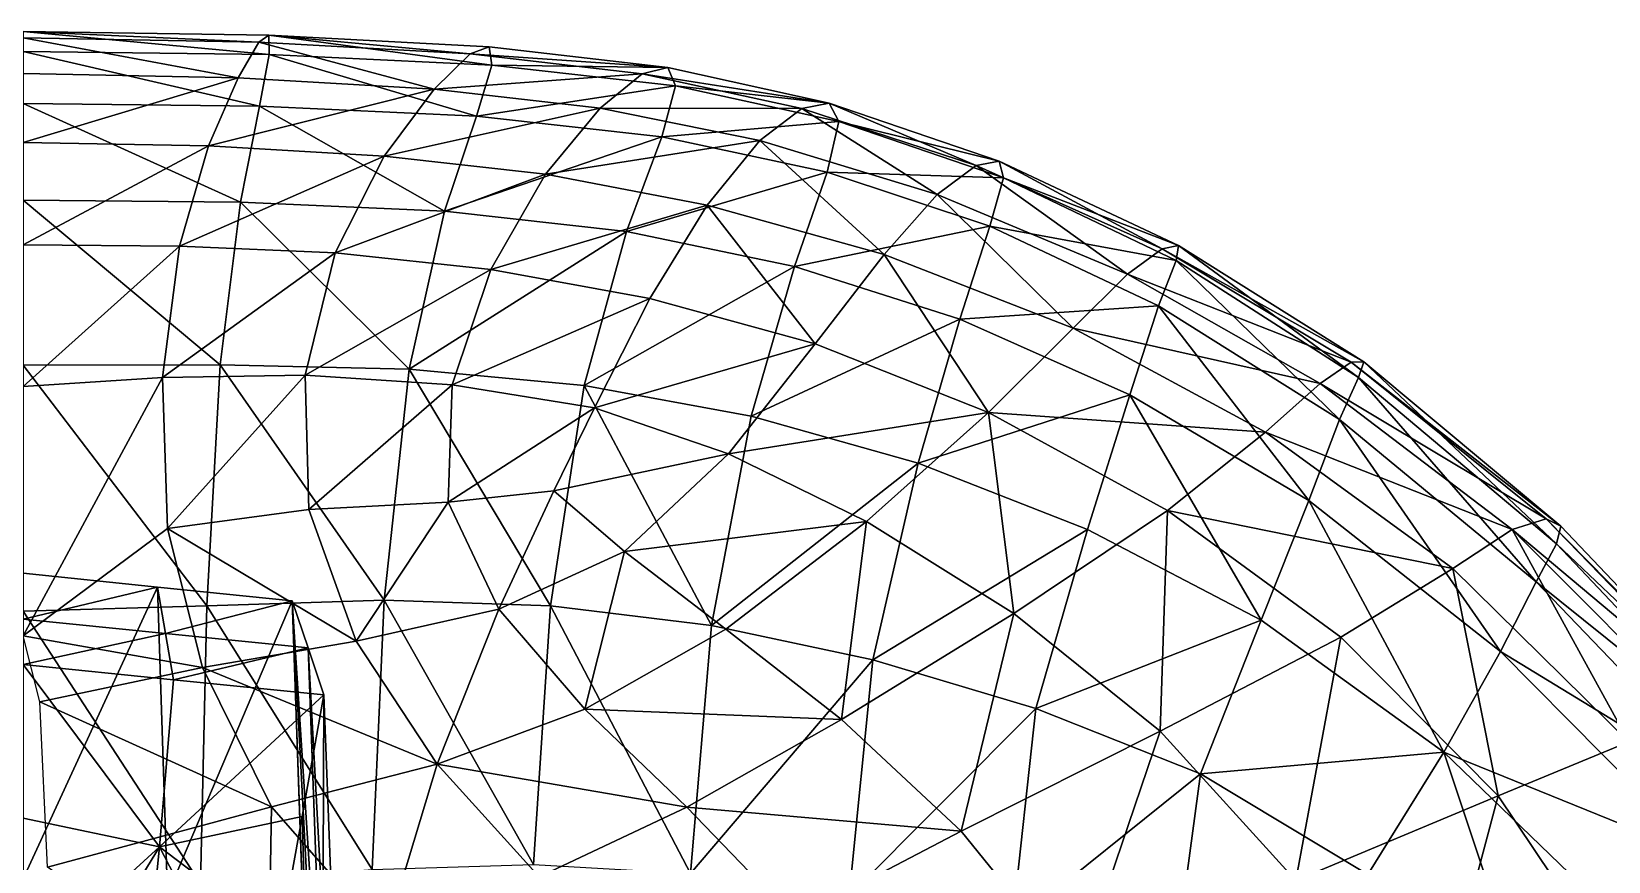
# Model space of a CAD drawing. Extents: x -25.2 to 25.3, y -25.7 to 25.2.
# Drawn here: x 0.12 to 15.3, y 17.17 to 25.16 of the extents above; entities that cross this region are included whole.
import ezdxf

# ---------------------------------------------------------------- set-up
doc = ezdxf.new("R2010")
doc.units = 0

msp = doc.modelspace()

# ---------------------------------------------------------------- linework, layer by layer
for points in [[(2.411, 24.941, -56.376), (2.407, 25.126, -58.22), (0.043, 25.162, -58.16)], [(2.411, 24.941, -56.376), (0.043, 25.162, -58.16), (0.043, 24.971, -56.325)], [(2.31, 25.059, -59.857), (0.043, 25.1, -59.794), (0.043, 25.162, -58.16)], [(2.31, 25.059, -59.857), (0.043, 25.162, -58.16), (2.407, 25.126, -58.22)], [(2.113, 24.717, -61.361), (0.043, 24.757, -61.304), (0.043, 25.1, -59.794)], [(2.113, 24.717, -61.361), (0.043, 25.1, -59.794), (2.31, 25.059, -59.857)], [(3.999, 24.606, -61.464), (2.113, 24.717, -61.361), (2.31, 25.059, -59.857)], [(4.343, 24.946, -59.961), (2.31, 25.059, -59.857), (2.407, 25.126, -58.22)], [(3.999, 24.606, -61.464), (2.31, 25.059, -59.857), (4.343, 24.946, -59.961)], [(4.553, 24.838, -56.462), (4.526, 25.016, -58.314), (2.407, 25.126, -58.22)], [(4.553, 24.838, -56.462), (2.407, 25.126, -58.22), (2.411, 24.941, -56.376)], [(4.343, 24.946, -59.961), (2.407, 25.126, -58.22), (4.526, 25.016, -58.314)], [(2.318, 24.443, -54.406), (2.411, 24.941, -56.376), (0.043, 24.971, -56.325)], [(2.318, 24.443, -54.406), (0.043, 24.971, -56.325), (0.043, 24.468, -54.363)], [(4.407, 24.346, -54.487), (2.411, 24.941, -56.376), (2.318, 24.443, -54.406)], [(4.407, 24.346, -54.487), (4.553, 24.838, -56.462), (2.411, 24.941, -56.376)], [(6.001, 24.756, -60.01), (3.999, 24.606, -61.464), (4.343, 24.946, -59.961)], [(6.248, 24.817, -58.351), (4.343, 24.946, -59.961), (4.526, 25.016, -58.314)], [(6.248, 24.817, -58.351), (6.001, 24.756, -60.01), (4.343, 24.946, -59.961)], [(6.248, 24.817, -58.351), (4.526, 25.016, -58.314), (4.553, 24.838, -56.462)], [(2.113, 24.717, -61.361), (0.043, 24.093, -62.761), (0.043, 24.757, -61.304)], [(6.001, 24.756, -60.01), (5.596, 24.425, -61.536), (3.999, 24.606, -61.464)], [(6.321, 24.638, -56.51), (4.553, 24.838, -56.462), (4.407, 24.346, -54.487)], [(6.248, 24.817, -58.351), (4.553, 24.838, -56.462), (6.321, 24.638, -56.51)], [(7.535, 24.422, -60.057), (5.596, 24.425, -61.536), (6.001, 24.756, -60.01)], [(7.799, 24.471, -58.383), (6.001, 24.756, -60.01), (6.248, 24.817, -58.351)], [(7.799, 24.471, -58.383), (7.535, 24.422, -60.057), (6.001, 24.756, -60.01)], [(7.799, 24.471, -58.383), (6.248, 24.817, -58.351), (6.321, 24.638, -56.51)], [(2.113, 24.717, -61.361), (1.827, 24.061, -62.8), (0.043, 24.093, -62.761)], [(3.999, 24.606, -61.464), (1.827, 24.061, -62.8), (2.113, 24.717, -61.361)], [(3.999, 24.606, -61.464), (3.517, 23.963, -62.882), (1.827, 24.061, -62.8)], [(5.596, 24.425, -61.536), (3.517, 23.963, -62.882), (3.999, 24.606, -61.464)], [(6.321, 24.638, -56.51), (4.407, 24.346, -54.487), (6.188, 24.147, -54.545)], [(7.891, 24.294, -56.548), (6.321, 24.638, -56.51), (6.188, 24.147, -54.545)], [(7.799, 24.471, -58.383), (6.321, 24.638, -56.51), (7.891, 24.294, -56.548)], [(2.134, 23.52, -52.429), (2.318, 24.443, -54.406), (0.043, 24.468, -54.363)], [(2.134, 23.52, -52.429), (0.043, 24.468, -54.363), (0.043, 23.538, -52.384)], [(4.098, 23.433, -52.508), (2.318, 24.443, -54.406), (2.134, 23.52, -52.429)], [(4.098, 23.433, -52.508), (4.407, 24.346, -54.487), (2.318, 24.443, -54.406)], [(9.214, 23.872, -60.16), (7.535, 24.422, -60.057), (7.799, 24.471, -58.383)], [(7.891, 24.294, -56.548), (9.435, 23.913, -58.471), (7.799, 24.471, -58.383)], [(9.214, 23.872, -60.16), (7.799, 24.471, -58.383), (9.435, 23.913, -58.471)], [(5.596, 24.425, -61.536), (5.069, 23.787, -62.966), (3.517, 23.963, -62.882)], [(6.188, 24.147, -54.545), (4.407, 24.346, -54.487), (4.098, 23.433, -52.508)], [(7.131, 24.111, -61.608), (5.069, 23.787, -62.966), (5.596, 24.425, -61.536)], [(7.535, 24.422, -60.057), (7.131, 24.111, -61.608), (5.596, 24.425, -61.536)], [(7.891, 24.294, -56.548), (6.188, 24.147, -54.545), (7.78, 23.808, -54.584)], [(8.839, 23.591, -61.717), (7.131, 24.111, -61.608), (7.535, 24.422, -60.057)], [(8.839, 23.591, -61.717), (7.535, 24.422, -60.057), (9.214, 23.872, -60.16)], [(7.78, 23.808, -54.584), (9.477, 23.753, -56.608), (7.891, 24.294, -56.548)], [(7.891, 24.294, -56.548), (9.477, 23.753, -56.608), (9.435, 23.913, -58.471)], [(6.188, 24.147, -54.545), (4.098, 23.433, -52.508), (5.848, 23.236, -52.551)], [(7.78, 23.808, -54.584), (6.188, 24.147, -54.545), (5.848, 23.236, -52.551)], [(1.827, 24.061, -62.8), (0.043, 23.107, -64.045), (0.043, 24.093, -62.761)], [(1.827, 24.061, -62.8), (1.546, 23.095, -64.062), (0.043, 23.107, -64.045)], [(3.517, 23.963, -62.882), (1.546, 23.095, -64.062), (1.827, 24.061, -62.8)], [(7.131, 24.111, -61.608), (6.625, 23.489, -63.058), (5.069, 23.787, -62.966)], [(7.131, 24.111, -61.608), (8.329, 23.016, -63.167), (6.625, 23.489, -63.058)], [(7.131, 24.111, -61.608), (8.839, 23.591, -61.717), (8.329, 23.016, -63.167)], [(3.517, 23.963, -62.882), (3.045, 23.03, -64.109), (1.546, 23.095, -64.062)], [(5.069, 23.787, -62.966), (3.045, 23.03, -64.109), (3.517, 23.963, -62.882)], [(10.67, 22.826, -61.828), (8.839, 23.591, -61.717), (9.214, 23.872, -60.16)], [(11.004, 23.071, -60.265), (9.214, 23.872, -60.16), (9.435, 23.913, -58.471)], [(10.67, 22.826, -61.828), (9.214, 23.872, -60.16), (11.004, 23.071, -60.265)], [(9.477, 23.753, -56.608), (11.161, 23.103, -58.558), (9.435, 23.913, -58.471)], [(11.004, 23.071, -60.265), (9.435, 23.913, -58.471), (11.161, 23.103, -58.558)], [(5.069, 23.787, -62.966), (4.544, 22.872, -64.185), (3.045, 23.03, -64.109)], [(6.625, 23.489, -63.058), (4.544, 22.872, -64.185), (5.069, 23.787, -62.966)], [(7.78, 23.808, -54.584), (5.848, 23.236, -52.551), (7.465, 22.899, -52.569)], [(9.345, 23.288, -54.617), (7.78, 23.808, -54.584), (7.465, 22.899, -52.569)], [(7.78, 23.808, -54.584), (9.345, 23.288, -54.617), (9.477, 23.753, -56.608)], [(9.345, 23.288, -54.617), (11.137, 22.958, -56.663), (9.477, 23.753, -56.608)], [(9.477, 23.753, -56.608), (11.137, 22.958, -56.663), (11.161, 23.103, -58.558)], [(1.939, 21.954, -50.547), (2.134, 23.52, -52.429), (0.043, 23.538, -52.384)], [(1.939, 21.954, -50.547), (0.043, 23.538, -52.384), (0.043, 21.95, -50.495)], [(8.839, 23.591, -61.717), (10.147, 22.306, -63.283), (8.329, 23.016, -63.167)], [(8.839, 23.591, -61.717), (10.67, 22.826, -61.828), (10.147, 22.306, -63.283)], [(3.756, 21.912, -50.63), (2.134, 23.52, -52.429), (1.939, 21.954, -50.547)], [(3.756, 21.912, -50.63), (4.098, 23.433, -52.508), (2.134, 23.52, -52.429)], [(5.848, 23.236, -52.551), (4.098, 23.433, -52.508), (3.756, 21.912, -50.63)], [(6.625, 23.489, -63.058), (6.073, 22.592, -64.281), (4.544, 22.872, -64.185)], [(6.625, 23.489, -63.058), (7.666, 22.156, -64.389), (6.073, 22.592, -64.281)], [(6.625, 23.489, -63.058), (8.329, 23.016, -63.167), (7.666, 22.156, -64.389)], [(5.848, 23.236, -52.551), (3.756, 21.912, -50.63), (5.441, 21.755, -50.664)], [(7.465, 22.899, -52.569), (5.848, 23.236, -52.551), (5.441, 21.755, -50.664)], [(9.345, 23.288, -54.617), (7.465, 22.899, -52.569), (9.058, 22.392, -52.588)], [(10.969, 22.521, -54.646), (9.345, 23.288, -54.617), (9.058, 22.392, -52.588)], [(9.345, 23.288, -54.617), (10.969, 22.521, -54.646), (11.137, 22.958, -56.663)], [(1.546, 23.095, -64.062), (0.043, 21.744, -65.06), (0.043, 23.107, -64.045)], [(1.546, 23.095, -64.062), (1.385, 21.831, -65.032), (0.043, 21.744, -65.06)], [(3.045, 23.03, -64.109), (1.385, 21.831, -65.032), (1.546, 23.095, -64.062)], [(12.824, 21.977, -60.31), (10.67, 22.826, -61.828), (11.004, 23.071, -60.265)], [(12.944, 21.98, -58.583), (11.004, 23.071, -60.265), (11.161, 23.103, -58.558)], [(12.944, 21.98, -58.583), (12.824, 21.977, -60.31), (11.004, 23.071, -60.265)], [(12.894, 21.832, -56.676), (11.161, 23.103, -58.558), (11.137, 22.958, -56.663)], [(12.894, 21.832, -56.676), (12.944, 21.98, -58.583), (11.161, 23.103, -58.558)], [(3.045, 23.03, -64.109), (2.756, 21.852, -65.033), (1.385, 21.831, -65.032)], [(2.756, 21.852, -65.033), (3.045, 23.03, -64.109), (4.544, 22.872, -64.185)], [(8.329, 23.016, -63.167), (9.333, 21.495, -64.513), (7.666, 22.156, -64.389)], [(8.329, 23.016, -63.167), (10.147, 22.306, -63.283), (9.333, 21.495, -64.513)], [(12.71, 21.425, -54.664), (11.137, 22.958, -56.663), (10.969, 22.521, -54.646)], [(12.71, 21.425, -54.664), (12.894, 21.832, -56.676), (11.137, 22.958, -56.663)], [(2.756, 21.852, -65.033), (4.544, 22.872, -64.185), (4.17, 21.759, -65.074)], [(4.17, 21.759, -65.074), (4.544, 22.872, -64.185), (6.073, 22.592, -64.281)], [(7.465, 22.899, -52.569), (5.441, 21.755, -50.664), (7.049, 21.459, -50.675)], [(9.058, 22.392, -52.588), (7.465, 22.899, -52.569), (7.049, 21.459, -50.675)], [(12.523, 21.774, -61.902), (10.147, 22.306, -63.283), (10.67, 22.826, -61.828)], [(12.824, 21.977, -60.31), (12.523, 21.774, -61.902), (10.67, 22.826, -61.828)], [(4.17, 21.759, -65.074), (6.073, 22.592, -64.281), (5.54, 21.539, -65.14)], [(7.666, 22.156, -64.389), (5.54, 21.539, -65.14), (6.073, 22.592, -64.281)], [(10.969, 22.521, -54.646), (9.058, 22.392, -52.588), (10.692, 21.665, -52.619)], [(12.414, 20.645, -52.666), (10.969, 22.521, -54.646), (10.692, 21.665, -52.619)], [(12.414, 20.645, -52.666), (12.71, 21.425, -54.664), (10.969, 22.521, -54.646)], [(9.058, 22.392, -52.588), (7.049, 21.459, -50.675), (8.655, 21.005, -50.705)], [(10.692, 21.665, -52.619), (9.058, 22.392, -52.588), (8.655, 21.005, -50.705)], [(7.666, 22.156, -64.389), (6.83, 21.096, -65.257), (5.54, 21.539, -65.14)], [(9.333, 21.495, -64.513), (6.83, 21.096, -65.257), (7.666, 22.156, -64.389)], [(11.999, 21.304, -63.397), (9.333, 21.495, -64.513), (10.147, 22.306, -63.283)], [(12.523, 21.774, -61.902), (11.999, 21.304, -63.397), (10.147, 22.306, -63.283)], [(0.043, 21.95, -50.495), (1.811, 19.631, -48.865), (1.939, 21.954, -50.547)], [(0.043, 21.95, -50.495), (0.043, 19.582, -48.81), (1.811, 19.631, -48.865)], [(1.939, 21.954, -50.547), (1.811, 19.631, -48.865), (3.517, 19.686, -48.961)], [(1.939, 21.954, -50.547), (3.517, 19.686, -48.961), (3.756, 21.912, -50.63)], [(5.119, 19.632, -49.024), (3.756, 21.912, -50.63), (3.517, 19.686, -48.961)], [(5.119, 19.632, -49.024), (5.441, 21.755, -50.664), (3.756, 21.912, -50.63)], [(14.7, 20.471, -60.329), (12.523, 21.774, -61.902), (12.824, 21.977, -60.31)], [(14.84, 20.4, -58.565), (12.824, 21.977, -60.31), (12.944, 21.98, -58.583)], [(14.84, 20.4, -58.565), (14.7, 20.471, -60.329), (12.824, 21.977, -60.31)], [(14.8, 20.229, -56.657), (12.944, 21.98, -58.583), (12.894, 21.832, -56.676)], [(14.8, 20.229, -56.657), (14.84, 20.4, -58.565), (12.944, 21.98, -58.583)], [(1.385, 21.831, -65.032), (1.433, 20.376, -65.733), (0.043, 19.342, -66.115)], [(1.385, 21.831, -65.032), (0.043, 19.342, -66.115), (0.043, 21.744, -65.06)], [(2.756, 21.852, -65.033), (1.433, 20.376, -65.733), (1.385, 21.831, -65.032)], [(2.756, 21.852, -65.033), (2.792, 20.56, -65.675), (1.433, 20.376, -65.733)], [(2.792, 20.56, -65.675), (2.756, 21.852, -65.033), (4.17, 21.759, -65.074)], [(2.792, 20.56, -65.675), (4.17, 21.759, -65.074), (4.133, 20.631, -65.652)], [(4.133, 20.631, -65.652), (4.17, 21.759, -65.074), (5.54, 21.539, -65.14)], [(6.666, 19.442, -49.072), (5.441, 21.755, -50.664), (5.119, 19.632, -49.024)], [(6.666, 19.442, -49.072), (7.049, 21.459, -50.675), (5.441, 21.755, -50.664)], [(14.373, 20.367, -61.978), (11.999, 21.304, -63.397), (12.523, 21.774, -61.902)], [(14.7, 20.471, -60.329), (14.373, 20.367, -61.978), (12.523, 21.774, -61.902)], [(14.604, 19.862, -54.669), (12.894, 21.832, -56.676), (12.71, 21.425, -54.664)], [(14.604, 19.862, -54.669), (14.8, 20.229, -56.657), (12.894, 21.832, -56.676)], [(10.692, 21.665, -52.619), (8.655, 21.005, -50.705), (10.284, 20.368, -50.765)], [(11.956, 19.493, -50.851), (10.692, 21.665, -52.619), (10.284, 20.368, -50.765)], [(11.956, 19.493, -50.851), (12.414, 20.645, -52.666), (10.692, 21.665, -52.619)], [(4.133, 20.631, -65.652), (5.54, 21.539, -65.14), (5.151, 20.739, -65.58)], [(6.83, 21.096, -65.257), (5.151, 20.739, -65.58), (5.54, 21.539, -65.14)], [(8.655, 21.005, -50.705), (7.049, 21.459, -50.675), (6.666, 19.442, -49.072)], [(9.333, 21.495, -64.513), (8.16, 20.443, -65.395), (6.83, 21.096, -65.257)], [(9.333, 21.495, -64.513), (9.577, 19.559, -65.551), (8.16, 20.443, -65.395)], [(9.333, 21.495, -64.513), (11.055, 20.551, -64.658), (9.577, 19.559, -65.551)], [(11.999, 21.304, -63.397), (11.055, 20.551, -64.658), (9.333, 21.495, -64.513)], [(14.26, 19.192, -52.703), (12.71, 21.425, -54.664), (12.414, 20.645, -52.666)], [(14.26, 19.192, -52.703), (14.604, 19.862, -54.669), (12.71, 21.425, -54.664)], [(13.8, 19.992, -63.525), (11.055, 20.551, -64.658), (11.999, 21.304, -63.397)], [(14.373, 20.367, -61.978), (13.8, 19.992, -63.525), (11.999, 21.304, -63.397)], [(6.83, 21.096, -65.257), (5.83, 20.156, -65.773), (5.151, 20.739, -65.58)], [(8.16, 20.443, -65.395), (5.83, 20.156, -65.773), (6.83, 21.096, -65.257)], [(8.655, 21.005, -50.705), (6.666, 19.442, -49.072), (8.22, 19.113, -49.143)], [(10.284, 20.368, -50.765), (8.655, 21.005, -50.705), (8.22, 19.113, -49.143)], [(5.151, 20.739, -65.58), (4.62, 19.6, -66.007), (4.133, 20.631, -65.652)], [(5.151, 20.739, -65.58), (5.83, 20.156, -65.773), (4.62, 19.6, -66.007)], [(13.714, 18.224, -50.915), (12.414, 20.645, -52.666), (11.956, 19.493, -50.851)], [(13.714, 18.224, -50.915), (14.26, 19.192, -52.703), (12.414, 20.645, -52.666)], [(3.246, 19.291, -66.092), (1.433, 20.376, -65.733), (2.792, 20.56, -65.675)], [(4.133, 20.631, -65.652), (3.246, 19.291, -66.092), (2.792, 20.56, -65.675)], [(4.133, 20.631, -65.652), (4.62, 19.6, -66.007), (3.246, 19.291, -66.092)], [(11.055, 20.551, -64.658), (10.986, 18.425, -65.716), (9.577, 19.559, -65.551)], [(11.055, 20.551, -64.658), (12.723, 19.331, -64.82), (10.986, 18.425, -65.716)], [(13.8, 19.992, -63.525), (12.723, 19.331, -64.82), (11.055, 20.551, -64.658)], [(1.77, 19.039, -66.149), (0.043, 19.342, -66.115), (1.433, 20.376, -65.733)], [(3.246, 19.291, -66.092), (1.77, 19.039, -66.149), (1.433, 20.376, -65.733)], [(8.16, 20.443, -65.395), (6.805, 19.408, -65.947), (5.83, 20.156, -65.773)], [(8.16, 20.443, -65.395), (7.917, 18.538, -66.103), (6.805, 19.408, -65.947)], [(8.16, 20.443, -65.395), (9.577, 19.559, -65.551), (7.917, 18.538, -66.103)], [(10.284, 20.368, -50.765), (8.22, 19.113, -49.143), (9.789, 18.645, -49.247)], [(11.956, 19.493, -50.851), (10.284, 20.368, -50.765), (9.789, 18.645, -49.247)], [(15.494, 18.321, -63.689), (13.8, 19.992, -63.525), (14.373, 20.367, -61.978)], [(14.373, 20.367, -61.978), (14.7, 20.471, -60.329), (16.663, 18.446, -60.371)], [(15.494, 18.321, -63.689), (14.373, 20.367, -61.978), (16.215, 18.518, -62.099)], [(14.373, 20.367, -61.978), (16.663, 18.446, -60.371), (16.215, 18.518, -62.099)], [(14.7, 20.471, -60.329), (14.84, 20.4, -58.565), (16.881, 18.251, -58.542)], [(14.7, 20.471, -60.329), (16.881, 18.251, -58.542), (16.663, 18.446, -60.371)], [(14.8, 20.229, -56.657), (16.881, 18.251, -58.542), (14.84, 20.4, -58.565)], [(14.604, 19.862, -54.669), (16.865, 18.047, -56.625), (14.8, 20.229, -56.657)], [(14.8, 20.229, -56.657), (16.865, 18.047, -56.625), (16.881, 18.251, -58.542)], [(5.83, 20.156, -65.773), (5.447, 18.638, -66.23), (4.62, 19.6, -66.007)], [(5.83, 20.156, -65.773), (6.805, 19.408, -65.947), (5.447, 18.638, -66.23)], [(0.043, 17.004, -18.917), (0.043, 19.945, -11.802), (1.337, 19.813, -11.804)], [(1.337, 19.813, -11.804), (0.043, 19.945, -11.802), (0.043, 19.505, -9.039)], [(14.236, 17.804, -64.993), (12.723, 19.331, -64.82), (13.8, 19.992, -63.525)], [(14.236, 17.804, -64.993), (13.8, 19.992, -63.525), (15.494, 18.321, -63.689)], [(0.043, 17.004, -18.917), (1.337, 19.813, -11.804), (1.433, 16.851, -18.94)], [(1.337, 19.813, -11.804), (0.043, 19.505, -9.039), (1.414, 19.367, -9.035)], [(1.433, 16.851, -18.94), (1.337, 19.813, -11.804), (2.632, 19.68, -11.807)], [(2.632, 19.68, -11.807), (1.337, 19.813, -11.804), (1.414, 19.367, -9.035)], [(16.642, 17.738, -54.658), (14.604, 19.862, -54.669), (14.26, 19.192, -52.703)], [(14.604, 19.862, -54.669), (16.642, 17.738, -54.658), (16.865, 18.047, -56.625)], [(0.043, 19.582, -48.81), (1.751, 16.957, -47.513), (1.811, 19.631, -48.865)], [(0.043, 19.582, -48.81), (0.043, 16.873, -47.46), (1.751, 16.957, -47.513)], [(2.632, 19.68, -11.807), (1.414, 19.367, -9.035), (2.785, 19.228, -9.03)], [(1.433, 16.851, -18.94), (2.632, 19.68, -11.807), (2.824, 16.699, -18.962)], [(1.811, 19.631, -48.865), (1.751, 16.957, -47.513), (3.4, 17.093, -47.62)], [(1.811, 19.631, -48.865), (3.4, 17.093, -47.62), (3.517, 19.686, -48.961)], [(3.02, 8.586, -19.315), (2.824, 16.699, -18.962), (2.632, 19.68, -11.807)], [(3.02, 8.586, -19.315), (2.632, 19.68, -11.807), (2.931, 11.221, -11.396)], [(3.082, 11.119, -8.599), (2.931, 11.221, -11.396), (2.632, 19.68, -11.807)], [(3.082, 11.119, -8.599), (2.632, 19.68, -11.807), (2.785, 19.228, -9.03)], [(4.62, 19.6, -66.007), (4.028, 18.109, -66.351), (3.246, 19.291, -66.092)], [(4.955, 17.14, -47.721), (3.517, 19.686, -48.961), (3.4, 17.093, -47.62)], [(4.955, 17.14, -47.721), (5.119, 19.632, -49.024), (3.517, 19.686, -48.961)], [(4.62, 19.6, -66.007), (5.447, 18.638, -66.23), (4.028, 18.109, -66.351)], [(6.465, 17.055, -47.818), (5.119, 19.632, -49.024), (4.955, 17.14, -47.721)], [(6.465, 17.055, -47.818), (6.666, 19.442, -49.072), (5.119, 19.632, -49.024)], [(1.414, 19.367, -9.035), (0.043, 19.505, -9.039), (0.043, 19.066, -6.277)], [(8.22, 19.113, -49.143), (6.666, 19.442, -49.072), (6.465, 17.055, -47.818)], [(9.577, 19.559, -65.551), (9.071, 17.462, -66.252), (7.917, 18.538, -66.103)], [(9.577, 19.559, -65.551), (10.986, 18.425, -65.716), (9.071, 17.462, -66.252)], [(11.956, 19.493, -50.851), (9.789, 18.645, -49.247), (11.374, 18.013, -49.382)], [(13.714, 18.224, -50.915), (11.956, 19.493, -50.851), (11.374, 18.013, -49.382)], [(1.414, 19.367, -9.035), (0.043, 19.066, -6.277), (1.49, 18.92, -6.265)], [(1.77, 19.039, -66.149), (0.204, 18.708, -66.233), (0.043, 19.342, -66.115)], [(2.785, 19.228, -9.03), (1.414, 19.367, -9.035), (1.49, 18.92, -6.265)], [(4.028, 18.109, -66.351), (1.77, 19.039, -66.149), (3.246, 19.291, -66.092)], [(7.917, 18.538, -66.103), (5.447, 18.638, -66.23), (6.805, 19.408, -65.947)], [(12.29, 16.989, -65.88), (10.986, 18.425, -65.716), (12.723, 19.331, -64.82)], [(12.29, 16.989, -65.88), (12.723, 19.331, -64.82), (14.236, 17.804, -64.993)], [(2.785, 19.228, -9.03), (1.49, 18.92, -6.265), (2.938, 18.775, -6.254)], [(3.233, 11.017, -5.801), (3.082, 11.119, -8.599), (2.785, 19.228, -9.03)], [(3.233, 11.017, -5.801), (2.785, 19.228, -9.03), (2.938, 18.775, -6.254)], [(16.228, 17.201, -52.704), (14.26, 19.192, -52.703), (13.714, 18.224, -50.915)], [(16.642, 17.738, -54.658), (14.26, 19.192, -52.703), (16.228, 17.201, -52.704)], [(0.043, 19.066, -6.277), (0.043, 17.589, 1.492), (1.356, 17.311, 2.678)], [(0.043, 19.066, -6.277), (1.356, 17.311, 2.678), (1.49, 18.92, -6.265)], [(2.434, 17.698, -66.415), (0.204, 18.708, -66.233), (1.77, 19.039, -66.149)], [(4.028, 18.109, -66.351), (2.434, 17.698, -66.415), (1.77, 19.039, -66.149)], [(8.22, 19.113, -49.143), (6.465, 17.055, -47.818), (7.993, 16.84, -47.93)], [(9.789, 18.645, -49.247), (8.22, 19.113, -49.143), (7.993, 16.84, -47.93)], [(2.938, 18.775, -6.254), (1.49, 18.92, -6.265), (1.356, 17.311, 2.678)], [(2.434, 17.698, -66.415), (0.277, 17.117, -66.468), (0.204, 18.708, -66.233)], [(2.938, 18.775, -6.254), (1.356, 17.311, 2.678), (2.728, 17.603, 0.688)], [(2.938, 18.775, -6.254), (2.728, 17.603, 0.688), (2.908, 11.28, 1.939)], [(2.938, 18.775, -6.254), (2.908, 11.28, 1.939), (3.233, 11.017, -5.801)], [(6.43, 17.693, -66.39), (4.028, 18.109, -66.351), (5.447, 18.638, -66.23)], [(7.917, 18.538, -66.103), (6.43, 17.693, -66.39), (5.447, 18.638, -66.23)], [(9.071, 17.462, -66.252), (6.43, 17.693, -66.39), (7.917, 18.538, -66.103)], [(9.789, 18.645, -49.247), (7.993, 16.84, -47.93), (9.559, 16.557, -48.089)], [(11.374, 18.013, -49.382), (9.789, 18.645, -49.247), (9.559, 16.557, -48.089)], [(10.189, 16.079, -66.397), (9.071, 17.462, -66.252), (10.986, 18.425, -65.716)], [(10.189, 16.079, -66.397), (10.986, 18.425, -65.716), (12.29, 16.989, -65.88)], [(13.714, 18.224, -50.915), (11.374, 18.013, -49.382), (12.982, 17.044, -49.483)], [(14.626, 15.492, -49.431), (13.714, 18.224, -50.915), (12.982, 17.044, -49.483)], [(16.228, 17.201, -52.704), (13.714, 18.224, -50.915), (15.572, 16.429, -50.91)], [(14.626, 15.492, -49.431), (15.572, 16.429, -50.91), (13.714, 18.224, -50.915)], [(15.636, 15.715, -65.192), (14.236, 17.804, -64.993), (15.494, 18.321, -63.689)], [(4.028, 18.109, -66.351), (3.527, 16.447, -66.588), (2.434, 17.698, -66.415)], [(4.028, 18.109, -66.351), (5.007, 17.024, -66.518), (3.527, 16.447, -66.588)], [(6.43, 17.693, -66.39), (5.007, 17.024, -66.518), (4.028, 18.109, -66.351)], [(11.374, 18.013, -49.382), (9.559, 16.557, -48.089), (11.14, 16.273, -48.33)], [(12.982, 17.044, -49.483), (11.374, 18.013, -49.382), (11.14, 16.273, -48.33)], [(13.503, 15.043, -66.052), (12.29, 16.989, -65.88), (14.236, 17.804, -64.993)], [(13.503, 15.043, -66.052), (14.236, 17.804, -64.993), (15.636, 15.715, -65.192)], [(2.434, 17.698, -66.415), (2.397, 15.651, -66.651), (0.277, 17.117, -66.468)], [(2.434, 17.698, -66.415), (3.527, 16.447, -66.588), (2.397, 15.651, -66.651)], [(7.464, 16.622, -66.521), (5.007, 17.024, -66.518), (6.43, 17.693, -66.39)], [(9.071, 17.462, -66.252), (7.464, 16.622, -66.521), (6.43, 17.693, -66.39)], [(0.043, 16.112, 9.26), (1.356, 17.311, 2.678), (0.043, 17.589, 1.492)], [(2.517, 16.43, 7.63), (2.728, 17.603, 0.688), (1.356, 17.311, 2.678)], [(2.517, 16.43, 7.63), (2.908, 11.28, 1.939), (2.728, 17.603, 0.688)], [(10.189, 16.079, -66.397), (7.464, 16.622, -66.521), (9.071, 17.462, -66.252)], [(0.043, 16.112, 9.26), (0.642, 16.142, 9.144), (1.356, 17.311, 2.678)], [(1.241, 16.172, 9.028), (1.356, 17.311, 2.678), (0.642, 16.142, 9.144)], [(1.241, 16.172, 9.028), (1.879, 16.301, 8.329), (1.356, 17.311, 2.678)], [(2.517, 16.43, 7.63), (1.356, 17.311, 2.678), (1.879, 16.301, 8.329)]]:
    msp.add_3dface(points)

doc.saveas('drawing.dxf')
